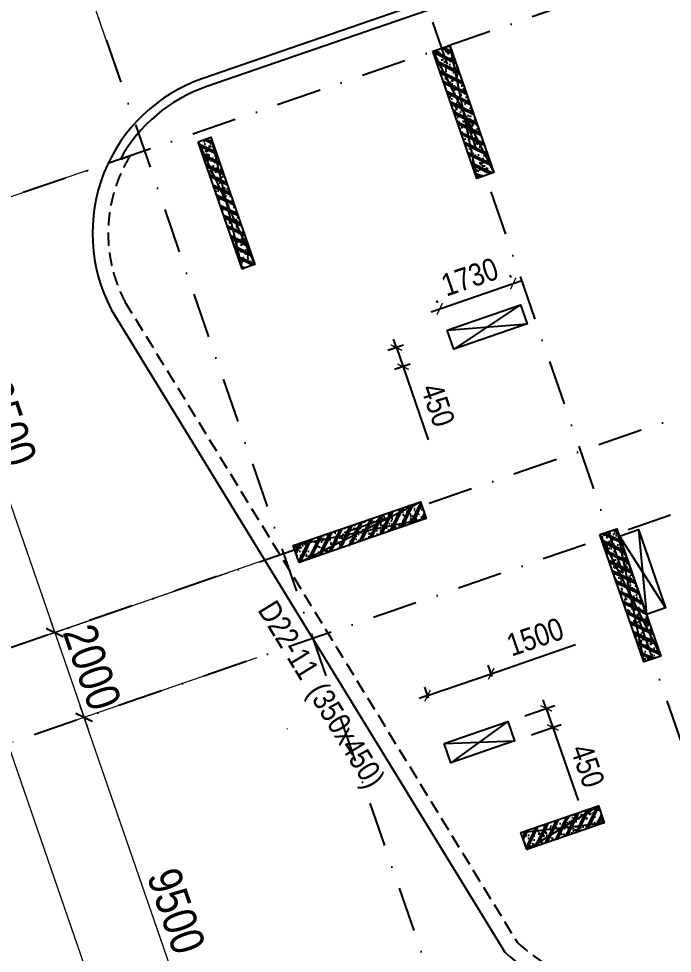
# Model space of a CAD drawing. Header units: millimetres. Extents: x -146681 to 1327256, y -72704 to 46237.
# Drawn here: x 436700 to 451261, y -15375 to 5457 of the extents above; entities that cross this region are included whole.
import ezdxf
from ezdxf.enums import TextEntityAlignment as Align

# ---------------------------------------------------------------- set-up
doc = ezdxf.new("R2010")
doc.units = ezdxf.units.MM
doc.header["$MEASUREMENT"] = 0
doc.linetypes.add('DASHDOT', pattern=[1, 0.5, -0.25, 0, -0.25])
doc.linetypes.add('DASHED', pattern=[4.5, 3, -1.5])
for name, color, linetype in [('ccu11-Khuat', 9, 'DASHED'), ('ccu11-Manh', 8, 'Continuous'), ('ccu11-Thay', 7, 'Continuous'), ('ccu12-Text', 31, 'Continuous'), ('KC2-DIM', 251, 'Continuous'), ('KT-Luoi truc South Tower', 8, 'DASHDOT'), ('Xref_ST_MBDV Cot vach 30.7.2022|Xref_ST_MBDV Cot vach 30.7.2022|Xref_ST_MBDV Cot vach 30.7.2022|Xref_ST_MBDV Cot vach 30.7.2022|KC-Betong', 6, 'Continuous')]:
    doc.layers.add(name, color=color, linetype=linetype)
doc.layers.add('ccu12-Tencaukien', color=9, linetype='Continuous', lineweight=15)
doc.layers.add('KT-Kich thuoc', color=159, linetype='Continuous', lineweight=18)
doc.styles.add('Arial Narrow', font='ARIALN.TTF')
doc.dimstyles.new('ccu12-200', dxfattribs={"dimscale": 200, "dimtxt": 2.5, "dimasz": 1, "dimexe": 1, "dimexo": 2, "dimgap": 1, "dimtad": 1, "dimdec": 0, "dimdsep": 46, "dimtxsty": 'Arial Narrow', "dimblk": 'ARCHTICK', "dimcen": -1, "dimdle": 1, "dimclrd": 256, "dimclre": 256, "dimclrt": 3, "dimadec": 0, "dimazin": 2, "dimtfac": 0.1, "dimtdec": 0, "dimtmove": 0, "dimatfit": 1, "dimldrblk": 'ARCHTICK', "dimfxl": 1, "dimtvp": 0.833333, "dimtolj": 1, "dimtzin": 12, "dimarcsym": 0})
doc.dimstyles.new('CCU_1-300', dxfattribs={"dimscale": 300, "dimtxt": 2.5, "dimasz": 1, "dimexe": 1, "dimexo": 2, "dimgap": 0.5, "dimtad": 1, "dimdec": 0, "dimdsep": 46, "dimtxsty": 'Arial Narrow', "dimblk": 'ARCHTICK', "dimcen": -1, "dimdle": 1, "dimclrd": 256, "dimclre": 256, "dimclrt": 3, "dimadec": 0, "dimazin": 2, "dimtfac": 0.1, "dimtdec": 0, "dimtix": 1, "dimtmove": 2, "dimatfit": 1, "dimfxl": 1, "dimtvp": 0.833333, "dimtolj": 1, "dimtzin": 12, "dimarcsym": 0})
pattern_1 = [(50, (-550, 3050), (286.904, -25.101), [30, -330]), (355, (-550, 3050), (-55.5, 300.877), [24, -264]), (100.451, (-526.1, 3047.9), (231.404, 275.776), [25.496, -280.457]), (46.184, (-550, 3130), (426.896, -66.208), [45, -495]), (96.636, (-514.43, 3124.5), (373.865, 389.647), [38.244, -420.685]), (351.184, (-550, 3130), (373.865, 389.65), [36, -396]), (21, (-510, 3110), (238.763, -161.048), [30, -330]), (326, (-510, 3110), (97.326, 290.06), [24, -264]), (71.451, (-490.1, 3096.58), (336.09, 129.012), [25.496, -280.457]), (37.5, (-550, 3050), (4.864, 133.1575), [0, -260.8, 0, -268, 0, -265]), (7.5, (-550, 3050), (105.228, 157.7647), [0, -152.8, 0, -254.8, 0, -101]), (327.5, (-639.2, 3050), (213.529, -9.022), [0, -100, 0, -312, 0, -414]), (317.5, (-679.2, 3050), (233.274, 40.042), [0, -130, 0, -207.2, 0, -294]), (45, (-550, 3050), (-120.208, 120.208), []), (45, (-550, 3099), (-120.208, 120.208), [])]

# ---------------------------------------------------------------- blocks, each defined once
blk = doc.blocks.new('_ArchTick')
at = {"color": 0, "const_width": 0.15}
blk.add_lwpolyline([(-0.5, -0.5), (0.5, 0.5)], dxfattribs=at)
blk = doc.blocks.new('*D471')
at = {"layer": 'Defpoints', "color": 0, "transparency": 16777216}
for p in [(-107244, 41911, 0), (-103322, 33214, 0), (-108556, 31407)]:
    blk.add_point(p, dxfattribs=at)
at = {"layer": 'KT-Kich thuoc', "lineweight": -2, "transparency": 16777216}
for p, q in [((-107811, 41715), (-111940, 40289)), ((-111755, 40671), (-108459, 31124)), ((-103889, 33019), (-108840, 31309))]:
    blk.add_line(p, q, dxfattribs=at)
at = {"layer": 'KT-Kich thuoc', "lineweight": -2, "transparency": 16777216, "xscale": 300, "yscale": 300, "zscale": 300}
for p, rotation in [((-111657, 40387), 109.0471379637702), ((-108556, 31407), 289.0471379637702)]:
    blk.add_blockref('_ArchTick', p, dxfattribs=dict(at, rotation=rotation))
at = {"layer": 'KT-Kich thuoc', "color": 3, "transparency": 16777216, "insert": (-109603, 36071), "char_height": 750, "attachment_point": 5, "rotation": 289.0471, "style": 'Arial Narrow'}
blk.add_mtext('\\A1;9500', dxfattribs=at)
blk = doc.blocks.new('*D472')
at = {"layer": 'Defpoints', "color": 0, "transparency": 16777216}
for p in [(-103491, 31041, 0), (-99707, 22296), (-104803, 20537)]:
    blk.add_point(p, dxfattribs=at)
at = {"layer": 'KT-Kich thuoc', "lineweight": -2, "transparency": 16777216}
for p, q in [((-104058, 30845), (-108187, 29419)), ((-108002, 29801), (-104706, 20253)), ((-100274, 22101), (-105087, 20439))]:
    blk.add_line(p, q, dxfattribs=at)
at = {"layer": 'KT-Kich thuoc', "lineweight": -2, "transparency": 16777216, "xscale": 300, "yscale": 300, "zscale": 300}
for p, rotation in [((-107904, 29517), 109.0471379637702), ((-104803, 20537), 289.0471379637702)]:
    blk.add_blockref('_ArchTick', p, dxfattribs=dict(at, rotation=rotation))
at = {"layer": 'KT-Kich thuoc', "color": 3, "transparency": 16777216, "insert": (-105850, 25201), "char_height": 750, "attachment_point": 5, "rotation": 289.0471, "style": 'Arial Narrow'}
blk.add_mtext('\\A1;9500', dxfattribs=at)
blk = doc.blocks.new('*D473')
at = {"layer": 'Defpoints', "color": 0, "transparency": 16777216}
for p in [(-104143, 32931, 0), (-103491, 31041, 0), (-107904, 29517)]:
    blk.add_point(p, dxfattribs=at)
at = {"layer": 'KT-Kich thuoc', "lineweight": -2, "transparency": 16777216}
for p, q in [((-104711, 32735), (-108840, 31310)), ((-108557, 31407), (-108654, 31691)), ((-108557, 31407), (-107904, 29517)), ((-104058, 30845), (-108187, 29419)), ((-107904, 29517), (-107806, 29233))]:
    blk.add_line(p, q, dxfattribs=at)
at = {"layer": 'KT-Kich thuoc', "lineweight": -2, "transparency": 16777216, "xscale": 300, "yscale": 300, "zscale": 300}
for p, rotation in [((-108557, 31407), 289.0471379637702), ((-107904, 29517), 109.0471379637702)]:
    blk.add_blockref('_ArchTick', p, dxfattribs=dict(at, rotation=rotation))
at = {"layer": 'KT-Kich thuoc', "color": 3, "transparency": 16777216, "insert": (-107726, 30636), "char_height": 750, "attachment_point": 5, "rotation": 289.0471, "style": 'Arial Narrow'}
blk.add_mtext('\\A1;2000', dxfattribs=at)
blk = doc.blocks.new('*D479')
at = {"layer": 'Defpoints', "color": 0, "transparency": 16777216}
for p in [(-110864, 40661, 0), (-91942, -3636), (-97678, -5616)]:
    blk.add_point(p, dxfattribs=at)
at = {"layer": 'KT-Kich thuoc', "lineweight": -2, "transparency": 16777216}
for p, q in [((-111431, 40465), (-113642, 39702)), ((-113456, 40083), (-97581, -5900)), ((-92509, -3831), (-97962, -5714))]:
    blk.add_line(p, q, dxfattribs=at)
at = {"layer": 'KT-Kich thuoc', "lineweight": -2, "transparency": 16777216, "xscale": 300, "yscale": 300, "zscale": 300}
for p, rotation in [((-113358, 39800), 109.0471379637702), ((-97678, -5616), 289.0471379637702)]:
    blk.add_blockref('_ArchTick', p, dxfattribs=dict(at, rotation=rotation))
at = {"layer": 'KT-Kich thuoc', "color": 3, "transparency": 16777216, "insert": (-105015, 17266), "char_height": 750, "attachment_point": 5, "rotation": 289.0471, "style": 'Arial Narrow'}
blk.add_mtext('\\A1;48047', dxfattribs=at)
blk = doc.blocks.new('*D485')
at = {"layer": 'Defpoints', "color": 0, "transparency": 16777216}
for p in [(-52359, 62652), (-108654, 48212), (-107112, 43748, 0)]:
    blk.add_point(p, dxfattribs=at)
at = {"layer": 'KT-Kich thuoc', "lineweight": -2, "transparency": 16777216}
for p, q in [((-52555, 63219), (-53998, 67400)), ((-53617, 67214), (-108937, 48114)), ((-107308, 44315), (-108751, 48496))]:
    blk.add_line(p, q, dxfattribs=at)
at = {"layer": 'KT-Kich thuoc', "lineweight": -2, "transparency": 16777216, "xscale": 300, "yscale": 300, "zscale": 300}
for p, rotation in [((-53900, 67116), 19.04771637789532), ((-108654, 48212), 199.0477163778953)]:
    blk.add_blockref('_ArchTick', p, dxfattribs=dict(at, rotation=rotation))
at = {"layer": 'KT-Kich thuoc', "color": 3, "transparency": 16777216, "insert": (-78140, 59662), "char_height": 750, "attachment_point": 5, "rotation": 19.0477, "style": 'Arial Narrow'}
blk.add_mtext('\\A1;57925', dxfattribs=at)
blk = doc.blocks.new('*D486')
at = {"layer": 'Defpoints', "color": 0, "transparency": 16777216}
for p in [(-101450, 48795), (-100280, 45407), (-106897, 43123)]:
    blk.add_point(p, dxfattribs=at)
at = {"layer": 'KT-Kich thuoc', "lineweight": -2, "transparency": 16777216}
for p, q in [((-100476, 45974), (-101548, 49079)), ((-108350, 46413), (-101166, 48893)), ((-107092, 43690), (-108164, 46794))]:
    blk.add_line(p, q, dxfattribs=at)
for p, xscale, yscale, zscale, rotation in [((-101450, 48795), 300, 300, 300, 19.04713796427213), ((-108066, 46511), 300.0000000000001, 300.0000000000001, 300.0000000000001, 199.0471379642721)]:
    blk.add_blockref('_ArchTick', p, dxfattribs=dict(at, xscale=xscale, yscale=yscale, zscale=zscale, rotation=rotation))
at = {"layer": 'KT-Kich thuoc', "color": 3, "transparency": 16777216, "insert": (-104932, 48157), "char_height": 750, "attachment_point": 5, "rotation": 19.0471, "style": 'Arial Narrow'}
blk.add_mtext('\\A1;7000', dxfattribs=at)
blk = doc.blocks.new('*D138')
at = {"layer": 'Defpoints', "color": 0, "transparency": 16777216}
for p in [(447716, -447), (447800, -691), (446165, -1256)]:
    blk.add_point(p, dxfattribs=at)
at = {"layer": 'KC2-DIM', "lineweight": -2, "transparency": 16777216}
for p, q in [((445891, -1077), (447905, -381)), ((447669, -313), (447650, -258)), ((446034, -878), (446015, -822))]:
    blk.add_line(p, q, dxfattribs=at)
at = {"layer": 'KC2-DIM', "lineweight": -2, "transparency": 16777216, "xscale": 200, "yscale": 200, "zscale": 200}
for p, rotation in [((447716, -447), 19.04713795678525), ((446080, -1011), 199.0471379567852)]:
    blk.add_blockref('_ArchTick', p, dxfattribs=dict(at, rotation=rotation))
at = {"layer": 'KC2-DIM', "color": 3, "transparency": 16777216, "insert": (446749, -299), "char_height": 500, "attachment_point": 5, "rotation": 19.0471, "style": 'Arial Narrow'}
blk.add_mtext('\\A1;1730', dxfattribs=at)
blk = doc.blocks.new('*D139')
at = {"layer": 'Defpoints', "color": 0, "transparency": 16777216}
for p in [(445651, -1690), (445798, -2116), (445263, -2300)]:
    blk.add_point(p, dxfattribs=at)
at = {"layer": 'KC2-DIM', "lineweight": -2, "transparency": 16777216}
for p, q in [((445273, -1821), (444927, -1940)), ((445116, -1875), (445051, -1686)), ((445116, -1875), (445263, -2300)), ((445420, -2246), (445074, -2365)), ((445263, -2300), (445825, -3927))]:
    blk.add_line(p, q, dxfattribs=at)
at = {"layer": 'KC2-DIM', "lineweight": -2, "transparency": 16777216, "xscale": 200, "yscale": 200, "zscale": 200}
for p, rotation in [((445116, -1875), 289.0471379563727), ((445263, -2300), 109.0471379563727)]:
    blk.add_blockref('_ArchTick', p, dxfattribs=dict(at, rotation=rotation))
at = {"layer": 'KC2-DIM', "color": 3, "transparency": 16777216, "insert": (446040, -3154), "char_height": 500, "attachment_point": 5, "rotation": 289.0471, "style": 'Arial Narrow'}
blk.add_mtext('\\A1;450', dxfattribs=at)
blk = doc.blocks.new('*D140')
at = {"layer": 'Defpoints', "color": 0, "transparency": 16777216}
for p in [(447227, -9143), (447378, -9580), (445960, -10069)]:
    blk.add_point(p, dxfattribs=at)
at = {"layer": 'KC2-DIM', "lineweight": -2, "transparency": 16777216}
for p, q in [((447227, -9143), (449103, -8495)), ((447247, -9202), (447161, -8954)), ((445809, -9632), (447227, -9143)), ((445829, -9691), (445744, -9443)), ((445809, -9632), (445620, -9698))]:
    blk.add_line(p, q, dxfattribs=at)
at = {"layer": 'KC2-DIM', "lineweight": -2, "transparency": 16777216, "xscale": 200, "yscale": 200, "zscale": 200}
for p, rotation in [((447227, -9143), 199.047137954421), ((445809, -9632), 19.04713795442101)]:
    blk.add_blockref('_ArchTick', p, dxfattribs=dict(at, rotation=rotation))
at = {"layer": 'KC2-DIM', "color": 3, "transparency": 16777216, "insert": (448205, -8323), "char_height": 500, "attachment_point": 5, "rotation": 19.0471, "style": 'Arial Narrow'}
blk.add_mtext('\\A1;1500', dxfattribs=at)
blk = doc.blocks.new('*D141')
at = {"layer": 'Defpoints', "color": 0, "transparency": 16777216}
for p in [(447596, -10212), (448599, -10342), (447743, -10637)]:
    blk.add_point(p, dxfattribs=at)
at = {"layer": 'KC2-DIM', "lineweight": -2, "transparency": 16777216}
for p, q in [((448452, -9916), (448387, -9727)), ((447974, -10082), (448641, -9851)), ((448452, -9916), (448599, -10342)), ((448121, -10507), (448788, -10277)), ((448599, -10342), (449161, -11968))]:
    blk.add_line(p, q, dxfattribs=at)
at = {"layer": 'KC2-DIM', "lineweight": -2, "transparency": 16777216, "xscale": 200, "yscale": 200, "zscale": 200}
for p, rotation in [((448452, -9916), 289.0471379540273), ((448599, -10342), 109.0471379540273)]:
    blk.add_blockref('_ArchTick', p, dxfattribs=dict(at, rotation=rotation))
at = {"layer": 'KC2-DIM', "color": 3, "transparency": 16777216, "insert": (449375, -11196), "char_height": 500, "attachment_point": 5, "rotation": 289.0471, "style": 'Arial Narrow'}
blk.add_mtext('\\A1;450', dxfattribs=at)
blk = doc.blocks.new('*U194')
at = {"layer": 'ccu12-Tencaukien', "color": 8, "ltscale": 10000}
blk.add_line((361, -155), (354, -155), dxfattribs=at)
at = {"layer": 'ccu12-Text', "color": 2, "style": 'Arial Narrow', "width": 0.8}
blk.add_attdef('SH', text='', height=300, dxfattribs=at).set_placement((276, 6), align=Align.BOTTOM_RIGHT)
at = {"layer": 'ccu12-Text', "color": 31, "style": 'Arial Narrow', "width": 0.8}
for tag, p in [('(', (508, -75)), ('KT', (633, -75)), (')', (963, -75))]:
    blk.add_attdef(tag, text='', height=250, dxfattribs=at).set_placement(p, align=Align.BOTTOM_LEFT)
blk = doc.blocks.new('*U321')
h = blk.add_hatch()
h.set_pattern_fill('VATLIEU04', color=250, scale=40, style=0, pattern_type=2)
h.set_pattern_definition(pattern_1)
h.paths.add_polyline_path([(-475, -475), (-75, -475), (-75, 2525), (-475, 2525)])
at = {"color": 6, "ltscale": 0.25}
blk.add_lwpolyline([(-475, -475), (-75, -475), (-75, 2525), (-475, 2525)], close=True, dxfattribs=at)
at = {"layer": 'Defpoints', "linetype": 'ByBlock', "ltscale": 30}
for p, q in [((-75, -475), (-475, 2525)), ((-475, -475), (-75, 2525))]:
    blk.add_line(p, q, dxfattribs=at)
blk = doc.blocks.new('*U322')
h = blk.add_hatch()
h.set_pattern_fill('VATLIEU04', color=250, scale=40, style=0, pattern_type=2)
h.set_pattern_definition(pattern_1)
h.paths.add_polyline_path([(-475, -475), (-75, -475), (-75, 2525), (-475, 2525)])
at = {"color": 6, "ltscale": 0.25}
blk.add_lwpolyline([(-475, -475), (-75, -475), (-75, 2525), (-475, 2525)], close=True, dxfattribs=at)
at = {"layer": 'Defpoints', "linetype": 'ByBlock', "ltscale": 30}
for p, q in [((-75, -475), (-475, 2525)), ((-475, -475), (-75, 2525))]:
    blk.add_line(p, q, dxfattribs=at)
blk = doc.blocks.new('*U45')
h = blk.add_hatch()
h.set_pattern_fill('VATLIEU04', color=250, scale=40, style=0, pattern_type=2)
h.set_pattern_definition([(50, (-550, 1877.43), (286.904, -25.1), [30, -330]), (355, (-550, 1877.43), (-55.5, 300.877), [24, -264]), (100.451, (-526.1, 1875.33), (231.404, 275.776), [25.496, -280.457]), (46.184, (-550, 1957.43), (426.896, -66.21), [45, -495]), (96.636, (-514.43, 1951.9), (373.865, 389.65), [38.244, -420.685]), (351.184, (-550, 1957.43), (373.865, 389.65), [36, -396]), (21, (-510, 1937.43), (238.763, -161.048), [30, -330]), (326, (-510, 1937.43), (97.326, 290.06), [24, -264]), (71.451, (-490.1, 1924), (336.09, 129.012), [25.496, -280.457]), (37.5, (-550, 1877.43), (4.864, 133.1575), [0, -260.8, 0, -268, 0, -265]), (7.5, (-550, 1877.43), (105.228, 157.765), [0, -152.8, 0, -254.8, 0, -101]), (327.5, (-639.2, 1877.43), (213.529, -9.022), [0, -100, 0, -312, 0, -414]), (317.5, (-679.2, 1877.43), (233.274, 40.042), [0, -130, 0, -207.2, 0, -294]), (45, (-550, 1877.43), (-120.208, 120.208), []), (45, (-550, 1926.43), (-120.208, 120.208), [])])
h.paths.add_polyline_path([(-475, -475), (-75, -475), (-75, 1352), (-475, 1352)])
at = {"color": 6, "ltscale": 0.25}
blk.add_lwpolyline([(-475, -475), (-75, -475), (-75, 1352), (-475, 1352)], close=True, dxfattribs=at)
at = {"layer": 'Defpoints', "linetype": 'ByBlock', "ltscale": 30}
for p, q in [((-75, -475), (-475, 1352)), ((-475, -475), (-75, 1352))]:
    blk.add_line(p, q, dxfattribs=at)
blk = doc.blocks.new('*U53')
h = blk.add_hatch()
h.set_pattern_fill('VATLIEU04', color=250, scale=40, style=0, pattern_type=2)
h.set_pattern_definition([(50, (-650, 3050), (286.904, -25.101), [30, -330]), (355, (-650, 3050), (-55.5, 300.877), [24, -264]), (100.451, (-626.1, 3047.9), (231.404, 275.776), [25.496, -280.457]), (46.184, (-650, 3130), (426.896, -66.208), [45, -495]), (96.636, (-614.43, 3124.5), (373.865, 389.647), [38.244, -420.685]), (351.184, (-650, 3130), (373.865, 389.65), [36, -396]), (21, (-610, 3110), (238.763, -161.048), [30, -330]), (326, (-610, 3110), (97.326, 290.06), [24, -264]), (71.451, (-590.1, 3096.58), (336.09, 129.012), [25.496, -280.457]), (37.5, (-650, 3050), (4.864, 133.1575), [0, -260.8, 0, -268, 0, -265]), (7.5, (-650, 3050), (105.228, 157.7647), [0, -152.8, 0, -254.8, 0, -101]), (327.5, (-739.2, 3050), (213.529, -9.022), [0, -100, 0, -312, 0, -414]), (317.5, (-779.2, 3050), (233.274, 40.042), [0, -130, 0, -207.2, 0, -294]), (45, (-650, 3050), (-120.208, 120.208), []), (45, (-650, 3099), (-120.208, 120.208), [])])
h.paths.add_polyline_path([(-475, -475), (-175, -475), (-175, 2525), (-475, 2525)])
at = {"color": 6, "ltscale": 0.25}
blk.add_lwpolyline([(-475, -475), (-175, -475), (-175, 2525), (-475, 2525)], close=True, dxfattribs=at)
at = {"layer": 'Defpoints', "linetype": 'ByBlock', "ltscale": 30}
for p, q in [((-175, -475), (-475, 2525)), ((-475, -475), (-175, 2525))]:
    blk.add_line(p, q, dxfattribs=at)
blk = doc.blocks.new('MBCV-T22')
at = {"layer": 'Xref_ST_MBDV Cot vach 30.7.2022|Xref_ST_MBDV Cot vach 30.7.2022|Xref_ST_MBDV Cot vach 30.7.2022|Xref_ST_MBDV Cot vach 30.7.2022|KC-Betong', "linetype": 'ByBlock'}
for name, p, xscale, rotation in [('*U322', (-93455, 18352, 0), -1.000000000000001, 199.0471379540016), ('*U53', (-98683, 16335, 0), -1.000000000000001, 199.0471379540016), ('*U322', (-89734, 7576, 0), -1.000000000000001, 199.0471379540016), ('*U45', (-91674, 1458, 0), -1, 289.0471379540017)]:
    blk.add_blockref(name, p, dxfattribs=dict(at, xscale=xscale, rotation=rotation))
at = {"layer": 'Xref_ST_MBDV Cot vach 30.7.2022|Xref_ST_MBDV Cot vach 30.7.2022|Xref_ST_MBDV Cot vach 30.7.2022|Xref_ST_MBDV Cot vach 30.7.2022|KC-Betong', "linetype": 'ByBlock', "extrusion": (-1.72044e-08, -5.9383e-09, 1), "xscale": -1, "rotation": 289.0507796949594}
blk.add_blockref('*U321', (-96748, 7852, 0), dxfattribs=at)
blk = doc.blocks.new('mbkc-t22')
at = {"elevation": 0}
for points in [[(-26286, 27544), (-26287, 27544), (-28875, 34908, 0.338337), (-32749, 36444), (-62185, 26289, 0.459457), (-64225, 21139), (-55456, 6813, 0.279689), (-50490, 5781), (-27772, 13619, 0.204279), (-27706, 13740), (-27482, 14770, -0.275412), (-26755, 15571), (-22342, 17089, -0.414195), (-21181, 16524), (-12852, -7567, 0.319754), (-8032, -11000), (37106, -11000, 0.36531), (42072, -6689, 0.102434), (42063, -5068), (39621, 6403, 0.132611), (38155, 9202, 0.066499), (37024, 10116, 0.137615), (34943, 10700), (9300, 10700)], [(-30467, 36077, 0.177931), (-32689, 36253), (-62119, 26100, 0.186797), (-64022, 24492)], [(-26231, 27383), (-26420, 27318), (-29057, 34822, 0.336124), (-32689, 36253), (-62119, 26100, 0.186797), (-64022, 24492, 0.186797)]]:
    blk.add_lwpolyline(points, format="xyb", dxfattribs=at)
at = {"layer": 'ccu11-Khuat', "ltscale": 100, "elevation": 0}
blk.add_lwpolyline([(-64022, 24492), (-63805, 24567, 0.263916), (-63920, 21312), (-55183, 7037, 0.122661), (-53253, 5994), (-53502, 5908)], format="xyb", dxfattribs=at)
at = {"layer": 'ccu11-Manh'}
for p, q in [((-55108, 21243), (-56596, 20253)), ((-56743, 20678), (-54961, 20818)), ((-52906, 16090), (-51876, 14488)), ((-52480, 16236), (-52302, 14341)), ((-55391, 11952), (-56662, 11037)), ((-56809, 11462), (-55244, 11526))]:
    blk.add_line(p, q, dxfattribs=at)
at = {"layer": 'ccu11-Thay', "elevation": 0}
for points in [[(-56743, 20678), (-55108, 21243), (-54961, 20818), (-56596, 20253), (-56743, 20678)], [(-52906, 16090), (-52480, 16236), (-51876, 14488), (-52302, 14341), (-52906, 16090)], [(-56809, 11462), (-55391, 11952), (-55244, 11526), (-56662, 11037), (-56809, 11462)]]:
    blk.add_lwpolyline(points, dxfattribs=at)
blk.add_blockref('MBCV-T22', (37000, 8250))
blk = doc.blocks.new('Asix South Tower')
at = {"layer": 'KT-Luoi truc South Tower', "ltscale": 2000}
for p, q in [((-45928.1, 63080), (-113358.3, 39799.9)), ((-102102.2, 50685.3), (-83937, -1929.8)), ((-108719, 48400.9), (-90553.7, -4214.3)), ((-67132.6, 45709), (-110541.5, 30722.1)), ((-66479.9, 43818.5), (-109888.9, 28831.6))]:
    blk.add_line(p, q, dxfattribs=at)
at = {"layer": 'KT-Kich thuoc'}
dim = blk.add_linear_dim(base=(-108653.6, 48211.9), p1=(-52359, 62651.6), p2=(-107112.2, 43747.5, 0), angle=199.04772, dimstyle='CCU_1-300', dxfattribs=at)
dim.commit()
dim.dimension.update_dxf_attribs({"geometry": '*D485', "text_midpoint": (-78139.5, 59662.1), "dimtype": 129})
for base, p1, p2, angle, picture, middle in [((-101449.7, 48795.2), (-106896.7, 43122.6), (-100279.9, 45407), 19.04714, '*D486', (-104932, 48156.8)), ((-108556.5, 31407.3), (-107243.8, 41910.9, 0), (-103322.2, 33214.4, 0), 109.04714, '*D471', (-109602.9, 36071.2)), ((-97678.5, -5616.2), (-110863.9, 40661.1, 0), (-91942.1, -3635.7), 109.04714, '*D479', (-105014.6, 17265.8)), ((-107903.8, 29516.9), (-104143.5, 32931, 0), (-103490.8, 31040.5, 0), 109.04714, '*D473', (-107726.4, 30636.1)), ((-104803.5, 20536.9), (-103490.8, 31040.5, 0), (-99707.3, 22296.4), 109.04714, '*D472', (-105849.9, 25200.8))]:
    dim = blk.add_linear_dim(base=base, p1=p1, p2=p2, angle=angle, dimstyle='CCU_1-300', dxfattribs=at)
    dim.commit()
    dim.dimension.update_dxf_attribs({"geometry": picture, "text_midpoint": middle})

msp = doc.modelspace()

# ---------------------------------------------------------------- block references
msp.add_blockref('mbkc-t22', (502987.2, -22163.9))
at = {"layer": 'ccu12-Tencaukien', "extrusion": (-6.06715e-07, -8.85836e-07, 1)}
ref = msp.add_blockref('*U194', (442840.2, -9681, -0.3), dxfattribs=dict(at, xscale=1.815893337873054, yscale=1.815893337873054, zscale=1.815893337873054, rotation=281.0064109375518))
ref.add_attrib('KT', '(350x450)', dxfattribs={"color": 31, "extrusion": (-6.06715e-07, -8.85836e-07, 1), "height": 500, "rotation": 301.46948, "style": 'Arial Narrow'}).set_placement((442987.1, -9621.4, -0.3), align=Align.BOTTOM_LEFT)
ref.add_attrib('SH', 'D22-11', dxfattribs={"color": 2, "extrusion": (-6.06715e-07, -8.85836e-07, 1), "height": 500, "rotation": 301.46948, "style": 'Arial Narrow'}).set_placement((442861.6, -9399.3, -0.3), align=Align.BOTTOM_RIGHT)
at = {"layer": 'KT-Kich thuoc'}
msp.add_blockref('Asix South Tower', (546059.8, -39634.4), dxfattribs=at)

# ---------------------------------------------------------------- dimensions: what is measured, and where the dimension line sits
at = {"layer": 'KC2-DIM'}
for p1, p2, distance, picture, middle in [((446164.7, -1256), (447800, -691.4), 258.9, '*D138', (446749.3, -298.6)), ((445651.1, -1690.2), (445798, -2115.6), -565.7, '*D139', (446039.7, -3154)), ((445959.7, -10069.2), (447377.5, -9579.7), 462.1, '*D140', (448205.1, -8323.4)), ((447595.9, -10212.1), (447742.7, -10637.5), 905.9, '*D141', (449375.5, -11195.6))]:
    dim = msp.add_aligned_dim(p1=p1, p2=p2, distance=distance, dimstyle='ccu12-200', override={"dimzin": 0}, dxfattribs=at)
    dim.commit()
    dim.dimension.update_dxf_attribs({"geometry": picture, "text_midpoint": middle})

doc.saveas('drawing.dxf')
